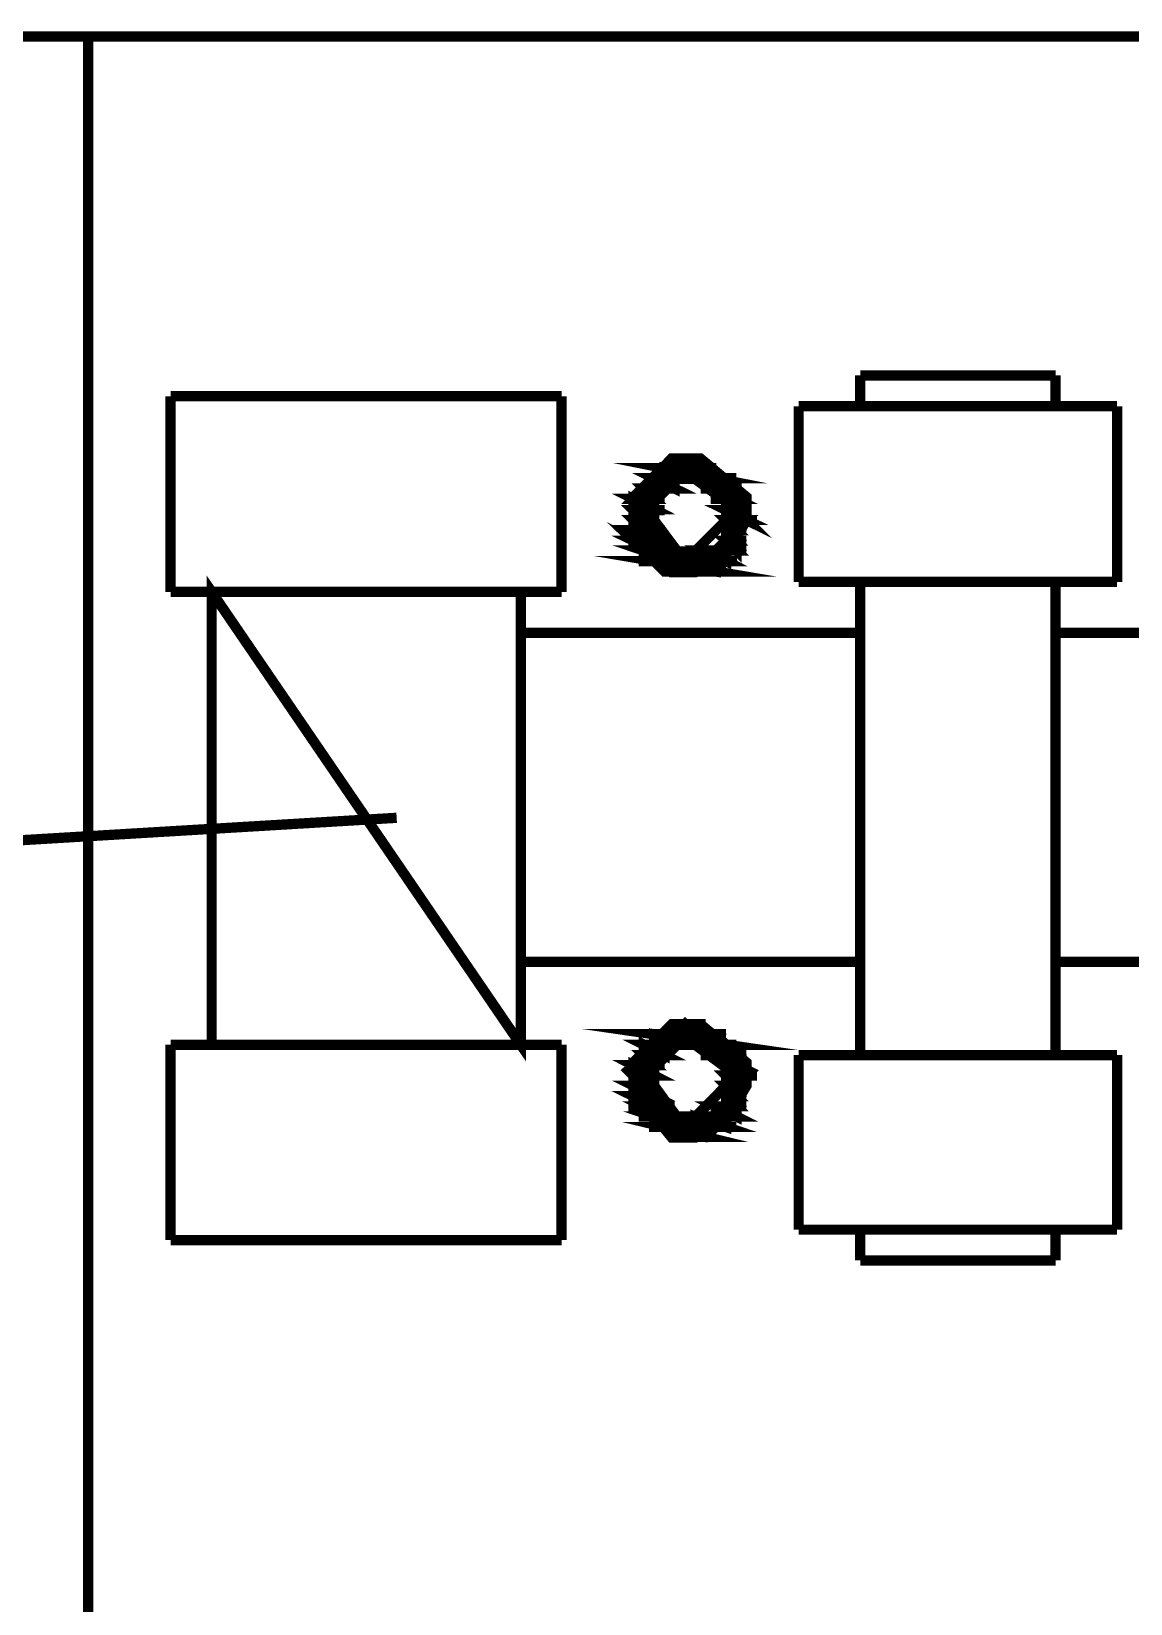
# Model space of a CAD drawing. Extents: x 0 to 210, y 0 to 297.
# Drawn here: x 95.53 to 100.06, y 244.82 to 251.29 of the extents above; entities that cross this region are included whole.
import ezdxf

# ---------------------------------------------------------------- set-up
doc = ezdxf.new("R2010")
doc.units = 0
doc.header["$MEASUREMENT"] = 0
doc.layers.add('C00-00-00-BLACK', color=7, linetype='Continuous')
doc.layers.add('CFF-00-00', color=1, linetype='Continuous')

msp = doc.modelspace()

# ---------------------------------------------------------------- linework, layer by layer
at = {"layer": 'C00-00-00-BLACK', "const_width": 0.0423}
for points in [[(95.1699, 251.272), (103.568, 251.272)], [(95.7654, 251.272), (95.7654, 242.076)], [(99.7507, 249.876), (98.946, 249.876)], [(98.946, 249.876), (98.946, 249.749)], [(99.7507, 249.749), (99.7507, 249.876)], [(97.7152, 249.79), (96.1044, 249.79)], [(96.1044, 249.79), (96.1044, 248.984)], [(97.7152, 248.984), (97.7152, 249.79)], [(100.004, 249.749), (98.6924, 249.749)], [(98.6924, 249.749), (98.6924, 249.025)], [(100.004, 249.025), (100.004, 249.749)], [(98.6924, 249.025), (100.004, 249.025)], [(98.946, 249.025), (98.946, 247.075)], [(99.7507, 247.075), (99.7507, 249.025)], [(96.1044, 248.984), (97.7152, 248.984)], [(96.2738, 248.984), (96.2738, 247.118)], [(97.5473, 248.984), (97.5473, 247.118)], [(98.946, 248.815), (97.5473, 248.815)], [(97.5473, 248.815), (97.5473, 247.46)], [(100.981, 248.815), (99.7507, 248.815)], [(97.5473, 247.46), (98.946, 247.46)], [(99.7507, 247.46), (100.981, 247.46)], [(97.7152, 247.118), (96.1044, 247.118)], [(96.1044, 247.118), (96.1044, 246.313)], [(97.7152, 246.313), (97.7152, 247.118)], [(100.004, 247.075), (98.6924, 247.075)], [(98.6924, 247.075), (98.6924, 246.356)], [(100.004, 246.356), (100.004, 247.075)], [(98.6924, 246.356), (100.004, 246.356)], [(98.946, 246.229), (98.946, 246.356)], [(98.946, 246.356), (99.7507, 246.356)], [(99.7507, 246.356), (99.7507, 246.229)], [(96.1044, 246.313), (97.7152, 246.313)], [(99.7507, 246.229), (98.946, 246.229)]]:
    msp.add_lwpolyline(points, dxfattribs=at)
for points in [[(98.4772, 249.321), (98.4772, 249.375), (98.2871, 249.534), (98.2239, 249.534), (98.1699, 249.534), (98.0115, 249.375), (98.0115, 249.321), (98.0115, 249.258), (98.1699, 249.065), (98.2239, 249.065), (98.2666, 249.065), (98.3975, 249.146), (98.4772, 249.279), (98.4772, 249.321)], [(98.3093, 249.494), (98.1396, 249.494), (98.3506, 249.452), (98.3093, 249.494)], [(98.0969, 249.452), (98.1812, 249.41), (98.0542, 249.41), (98.0969, 249.452)], [(98.1812, 249.452), (98.0969, 249.452), (98.1812, 249.41), (98.1812, 249.452)], [(98.1396, 249.452), (98.3506, 249.452), (98.0969, 249.452), (98.1396, 249.452)], [(98.3933, 249.452), (98.4359, 249.452), (98.0969, 249.452), (98.3933, 249.452)], [(98.3933, 249.452), (98.0969, 249.452), (98.3506, 249.452), (98.3933, 249.452)], [(98.0969, 249.452), (98.3933, 249.452), (98.4359, 249.452), (98.0969, 249.452)], [(98.3933, 249.452), (98.4359, 249.452), (98.0969, 249.452), (98.3933, 249.452)], [(98.1812, 249.452), (98.2239, 249.452), (98.0969, 249.452), (98.1812, 249.452)], [(98.1812, 249.452), (98.0969, 249.452), (98.2239, 249.452), (98.1812, 249.452)], [(98.0969, 249.452), (98.1812, 249.452), (98.2239, 249.452), (98.0969, 249.452)], [(98.1812, 249.452), (98.2239, 249.452), (98.0969, 249.452), (98.1812, 249.452)], [(98.3933, 249.321), (98.3933, 249.355), (98.2652, 249.45), (98.2239, 249.45), (98.1922, 249.45), (98.0969, 249.355), (98.0969, 249.321), (98.0969, 249.279), (98.1922, 249.151), (98.2239, 249.151), (98.2652, 249.151), (98.3933, 249.279), (98.3933, 249.321)], [(98.1396, 249.494), (98.3506, 249.452), (98.1396, 249.452), (98.1396, 249.494)], [(98.1812, 249.494), (98.3093, 249.494), (98.1396, 249.494), (98.1812, 249.494)], [(98.1396, 249.494), (98.3093, 249.494), (98.3534, 249.494), (98.1396, 249.494)], [(98.3093, 249.494), (98.3534, 249.494), (98.1396, 249.494), (98.3093, 249.494)], [(98.3506, 249.452), (98.1396, 249.452), (98.3506, 249.452)], [(98.2239, 249.494), (98.2666, 249.494), (98.1812, 249.494), (98.2239, 249.494)], [(98.2666, 249.494), (98.1812, 249.494), (98.3093, 249.494), (98.2666, 249.494)], [(98.2239, 249.494), (98.2666, 249.494), (98.3093, 249.494), (98.2239, 249.494)], [(98.2666, 249.494), (98.2239, 249.494), (98.2666, 249.494)], [(98.3933, 249.452), (98.2239, 249.452), (98.3933, 249.452)], [(98.2239, 249.452), (98.3933, 249.452), (98.2666, 249.452), (98.2239, 249.452)], [(98.3933, 249.452), (98.3093, 249.452), (98.3933, 249.41), (98.3933, 249.452)], [(98.3933, 249.452), (98.2666, 249.452), (98.3933, 249.452)], [(98.2666, 249.452), (98.3933, 249.452), (98.3093, 249.452), (98.2666, 249.452)], [(98.3093, 249.452), (98.3933, 249.41), (98.3093, 249.41), (98.3093, 249.452)], [(98.0542, 249.41), (98.0969, 249.367), (98.0115, 249.367), (98.0542, 249.41)], [(98.0115, 249.367), (98.0969, 249.324), (98.0115, 249.324), (98.0115, 249.367)], [(98.1396, 249.41), (98.0542, 249.41), (98.0969, 249.367), (98.1396, 249.41)], [(98.1396, 249.41), (98.1812, 249.41), (98.0542, 249.41), (98.1396, 249.41)], [(98.1396, 249.41), (98.0542, 249.41), (98.1812, 249.41), (98.1396, 249.41)], [(98.0542, 249.41), (98.1396, 249.41), (98.1812, 249.41), (98.0542, 249.41)], [(98.1396, 249.41), (98.1812, 249.41), (98.0542, 249.41), (98.1396, 249.41)], [(98.0542, 249.41), (98.1396, 249.41), (98.1812, 249.41), (98.0542, 249.41)], [(98.1396, 249.41), (98.1812, 249.41), (98.0542, 249.41), (98.1396, 249.41)], [(98.4359, 249.41), (98.3506, 249.41), (98.4359, 249.367), (98.4359, 249.41)], [(98.3093, 249.41), (98.3933, 249.41), (98.4359, 249.41), (98.3093, 249.41)], [(98.3933, 249.41), (98.4359, 249.41), (98.3093, 249.41), (98.3933, 249.41)], [(98.3933, 249.41), (98.3093, 249.41), (98.4359, 249.41), (98.3933, 249.41)], [(98.3093, 249.41), (98.4359, 249.41), (98.3506, 249.41), (98.3093, 249.41)], [(98.3506, 249.41), (98.4359, 249.367), (98.3506, 249.367), (98.3506, 249.41)], [(98.3933, 249.367), (98.4359, 249.283), (98.3933, 249.283), (98.3933, 249.367)], [(98.0969, 249.367), (98.0115, 249.367), (98.0969, 249.324), (98.0969, 249.367)], [(98.0542, 249.321), (98.0115, 249.321), (98.0542, 249.28), (98.0542, 249.321)], [(98.0115, 249.367), (98.0969, 249.367), (98.1396, 249.367), (98.0115, 249.367)], [(98.0969, 249.367), (98.1396, 249.367), (98.0115, 249.367), (98.0969, 249.367)], [(98.0115, 249.321), (98.0542, 249.28), (98.0115, 249.28), (98.0115, 249.321)], [(98.0115, 249.321), (98.0969, 249.321), (98.1396, 249.321), (98.0115, 249.321)], [(98.0969, 249.321), (98.1396, 249.321), (98.0115, 249.321), (98.0969, 249.321)], [(98.0542, 249.321), (98.0969, 249.321), (98.0115, 249.321), (98.0542, 249.321)], [(98.0542, 249.321), (98.0115, 249.321), (98.0969, 249.321), (98.0542, 249.321)], [(98.4359, 249.321), (98.3933, 249.321), (98.4772, 249.28), (98.4359, 249.321)], [(98.3506, 249.367), (98.4359, 249.367), (98.4772, 249.367), (98.3506, 249.367)], [(98.4359, 249.367), (98.4772, 249.367), (98.3506, 249.367), (98.4359, 249.367)], [(98.4359, 249.367), (98.3506, 249.367), (98.4359, 249.367)], [(98.3506, 249.367), (98.4359, 249.367), (98.3933, 249.367), (98.3506, 249.367)], [(98.4359, 249.367), (98.3933, 249.367), (98.4359, 249.283), (98.4359, 249.367)], [(98.3933, 249.321), (98.4772, 249.28), (98.3933, 249.28), (98.3933, 249.321)], [(98.3933, 249.321), (98.4359, 249.321), (98.4772, 249.321), (98.3933, 249.321)], [(98.4359, 249.321), (98.4772, 249.321), (98.3933, 249.321), (98.4359, 249.321)], [(98.0115, 249.195), (98.0969, 249.154), (98.0542, 249.154), (98.0115, 249.195)], [(98.0542, 249.28), (98.0115, 249.28), (98.0542, 249.238), (98.0542, 249.28)], [(98.0115, 249.28), (98.0542, 249.238), (98.0115, 249.238), (98.0115, 249.28)], [(98.0115, 249.28), (98.0542, 249.28), (98.0969, 249.28), (98.0115, 249.28)], [(98.0542, 249.28), (98.0969, 249.28), (98.0115, 249.28), (98.0542, 249.28)], [(98.0115, 249.238), (98.0969, 249.195), (98.0115, 249.195), (98.0115, 249.238)], [(98.4772, 249.28), (98.3933, 249.28), (98.4359, 249.238), (98.4772, 249.28)], [(98.3933, 249.28), (98.4359, 249.238), (98.3933, 249.238), (98.3933, 249.28)], [(98.3933, 249.28), (98.4772, 249.28), (98.5202, 249.28), (98.3933, 249.28)], [(98.4772, 249.28), (98.5202, 249.28), (98.3933, 249.28), (98.4772, 249.28)], [(98.3933, 249.238), (98.4359, 249.195), (98.3933, 249.195), (98.3933, 249.238)], [(98.0969, 249.195), (98.0115, 249.195), (98.0969, 249.154), (98.0969, 249.195)], [(98.0969, 249.238), (98.0115, 249.238), (98.0969, 249.195), (98.0969, 249.238)], [(98.0969, 249.238), (98.1396, 249.238), (98.0115, 249.238), (98.0969, 249.238)], [(98.0969, 249.238), (98.0115, 249.238), (98.0542, 249.238), (98.0969, 249.238)], [(98.0115, 249.238), (98.0969, 249.238), (98.1396, 249.238), (98.0115, 249.238)], [(98.0969, 249.238), (98.1396, 249.238), (98.0115, 249.238), (98.0969, 249.238)], [(98.0115, 249.195), (98.0969, 249.195), (98.1396, 249.195), (98.0115, 249.195)], [(98.0969, 249.195), (98.1396, 249.195), (98.0115, 249.195), (98.0969, 249.195)], [(98.3933, 249.195), (98.4359, 249.154), (98.3506, 249.154), (98.3933, 249.195)], [(98.4359, 249.195), (98.3933, 249.195), (98.4359, 249.154), (98.4359, 249.195)], [(98.4359, 249.238), (98.3933, 249.238), (98.4359, 249.195), (98.4359, 249.238)], [(98.3933, 249.238), (98.4359, 249.238), (98.4772, 249.238), (98.3933, 249.238)], [(98.4359, 249.238), (98.4772, 249.238), (98.3933, 249.238), (98.4359, 249.238)], [(98.3933, 249.238), (98.4359, 249.238), (98.4772, 249.238), (98.3933, 249.238)], [(98.4359, 249.238), (98.4772, 249.238), (98.3933, 249.238), (98.4359, 249.238)], [(98.3933, 249.195), (98.4359, 249.195), (98.4772, 249.195), (98.3933, 249.195)], [(98.4359, 249.195), (98.4772, 249.195), (98.3933, 249.195), (98.4359, 249.195)], [(98.1396, 249.154), (98.0542, 249.154), (98.1812, 249.111), (98.1396, 249.154)], [(98.0542, 249.154), (98.1812, 249.111), (98.0542, 249.111), (98.0542, 249.154)], [(98.1396, 249.154), (98.1812, 249.154), (98.0542, 249.154), (98.1396, 249.154)], [(98.1396, 249.154), (98.0542, 249.154), (98.0969, 249.154), (98.1396, 249.154)], [(98.0542, 249.154), (98.1396, 249.154), (98.1812, 249.154), (98.0542, 249.154)], [(98.1396, 249.154), (98.1812, 249.154), (98.0542, 249.154), (98.1396, 249.154)], [(98.0969, 249.111), (98.3506, 249.068), (98.1396, 249.068), (98.0969, 249.111)], [(98.3093, 249.154), (98.3933, 249.111), (98.2666, 249.111), (98.3093, 249.154)], [(98.3933, 249.154), (98.3093, 249.154), (98.3933, 249.111), (98.3933, 249.154)], [(98.3506, 249.154), (98.3933, 249.154), (98.3093, 249.154), (98.3506, 249.154)], [(98.3093, 249.154), (98.3933, 249.154), (98.4359, 249.154), (98.3093, 249.154)], [(98.3933, 249.154), (98.4359, 249.154), (98.3093, 249.154), (98.3933, 249.154)], [(98.3506, 249.154), (98.4359, 249.154), (98.4772, 249.154), (98.3506, 249.154)], [(98.4359, 249.154), (98.4772, 249.154), (98.3506, 249.154), (98.4359, 249.154)], [(98.3506, 249.154), (98.4359, 249.154), (98.4772, 249.154), (98.3506, 249.154)], [(98.4359, 249.154), (98.4772, 249.154), (98.3506, 249.154), (98.4359, 249.154)], [(98.4359, 249.154), (98.3506, 249.154), (98.3933, 249.154), (98.4359, 249.154)], [(98.3506, 249.111), (98.0969, 249.111), (98.3506, 249.068), (98.3506, 249.111)], [(98.0542, 249.111), (98.1837, 249.111), (98.2267, 249.111), (98.0542, 249.111)], [(98.1837, 249.111), (98.2267, 249.111), (98.0542, 249.111), (98.1837, 249.111)], [(98.1812, 249.111), (98.0542, 249.111), (98.1812, 249.111)], [(98.0542, 249.111), (98.1812, 249.111), (98.0969, 249.111), (98.0542, 249.111)], [(98.2239, 249.111), (98.2666, 249.111), (98.0969, 249.111), (98.2239, 249.111)], [(98.2239, 249.111), (98.0969, 249.111), (98.1812, 249.111), (98.2239, 249.111)], [(98.0969, 249.111), (98.2267, 249.111), (98.2694, 249.111), (98.0969, 249.111)], [(98.2267, 249.111), (98.2694, 249.111), (98.0969, 249.111), (98.2267, 249.111)], [(98.0969, 249.111), (98.3933, 249.111), (98.4359, 249.111), (98.0969, 249.111)], [(98.3933, 249.111), (98.4359, 249.111), (98.0969, 249.111), (98.3933, 249.111)], [(98.3506, 249.111), (98.3933, 249.111), (98.0969, 249.111), (98.3506, 249.111)], [(98.3506, 249.111), (98.0969, 249.111), (98.3933, 249.111), (98.3506, 249.111)], [(98.1396, 249.068), (98.3506, 249.068), (98.3933, 249.068), (98.1396, 249.068)], [(98.3506, 249.068), (98.3933, 249.068), (98.1396, 249.068), (98.3506, 249.068)], [(98.3506, 249.068), (98.1396, 249.068), (98.3093, 249.068), (98.3506, 249.068)], [(98.1396, 249.068), (98.3093, 249.068), (98.1812, 249.068), (98.1396, 249.068)], [(98.1812, 249.068), (98.3107, 249.068), (98.3534, 249.068), (98.1812, 249.068)], [(98.3107, 249.068), (98.3534, 249.068), (98.1812, 249.068), (98.3107, 249.068)], [(98.3093, 249.068), (98.1812, 249.068), (98.2666, 249.068), (98.3093, 249.068)], [(98.1812, 249.068), (98.2666, 249.068), (98.2239, 249.068), (98.1812, 249.068)], [(98.2666, 249.111), (98.3933, 249.111), (98.2239, 249.111), (98.2666, 249.111)], [(98.2239, 249.068), (98.2666, 249.068), (98.3093, 249.068), (98.2239, 249.068)], [(98.2666, 249.111), (98.3961, 249.111), (98.4388, 249.111), (98.2666, 249.111)], [(98.3961, 249.111), (98.4388, 249.111), (98.2666, 249.111), (98.3961, 249.111)], [(98.3933, 249.111), (98.2666, 249.111), (98.3933, 249.111)], [(96.2738, 248.984), (97.5473, 247.118), (96.2738, 247.118), (96.2738, 248.984)], [(97.5473, 248.984), (96.2738, 248.984), (97.5473, 247.118), (97.5473, 248.984)], [(98.4772, 246.991), (98.4772, 247.045), (98.2871, 247.203), (98.2239, 247.203), (98.1699, 247.203), (98.0115, 247.045), (98.0115, 246.991), (98.0115, 246.928), (98.1699, 246.735), (98.2239, 246.735), (98.2666, 246.735), (98.3975, 246.816), (98.4772, 246.949), (98.4772, 246.991)], [(98.2239, 247.203), (98.2666, 247.161), (98.1812, 247.161), (98.2239, 247.203)], [(98.2666, 247.203), (98.2239, 247.203), (98.2666, 247.161), (98.2666, 247.203)], [(98.2239, 247.203), (98.2666, 247.203), (98.3093, 247.203), (98.2239, 247.203)], [(98.3506, 247.161), (98.0969, 247.161), (98.3933, 247.118), (98.3506, 247.161)], [(98.1396, 247.118), (98.0542, 247.118), (98.1396, 247.075), (98.1396, 247.118)], [(98.0542, 247.118), (98.1396, 247.075), (98.0542, 247.075), (98.0542, 247.118)], [(98.0969, 247.118), (98.1812, 247.118), (98.0542, 247.118), (98.0969, 247.118)], [(98.1396, 247.118), (98.1812, 247.118), (98.0542, 247.118), (98.1396, 247.118)], [(98.1396, 247.118), (98.0542, 247.118), (98.1812, 247.118), (98.1396, 247.118)], [(98.0969, 247.161), (98.3933, 247.118), (98.0969, 247.118), (98.0969, 247.161)], [(98.1396, 247.161), (98.3506, 247.161), (98.0969, 247.161), (98.1396, 247.161)], [(98.3933, 246.991), (98.3933, 247.023), (98.2652, 247.118), (98.2239, 247.118), (98.1922, 247.118), (98.0969, 247.023), (98.0969, 246.991), (98.0969, 246.949), (98.1922, 246.819), (98.2239, 246.819), (98.2652, 246.819), (98.3933, 246.949), (98.3933, 246.991)], [(98.0969, 247.118), (98.3933, 247.118), (98.4359, 247.118), (98.0969, 247.118)], [(98.3933, 247.118), (98.4359, 247.118), (98.0969, 247.118), (98.3933, 247.118)], [(98.1812, 247.118), (98.2239, 247.118), (98.0969, 247.118), (98.1812, 247.118)], [(98.1812, 247.118), (98.0969, 247.118), (98.2239, 247.118), (98.1812, 247.118)], [(98.0969, 247.118), (98.1812, 247.118), (98.2239, 247.118), (98.0969, 247.118)], [(98.1812, 247.118), (98.2239, 247.118), (98.0969, 247.118), (98.1812, 247.118)], [(98.1812, 247.118), (98.0969, 247.118), (98.1812, 247.118)], [(98.3506, 247.161), (98.3933, 247.161), (98.1371, 247.161), (98.3506, 247.161)], [(98.3506, 247.161), (98.1371, 247.161), (98.3093, 247.161), (98.3506, 247.161)], [(98.1812, 247.161), (98.3093, 247.161), (98.1396, 247.161), (98.1812, 247.161)], [(98.1396, 247.161), (98.3093, 247.161), (98.3534, 247.161), (98.1396, 247.161)], [(98.3093, 247.161), (98.3534, 247.161), (98.1396, 247.161), (98.3093, 247.161)], [(98.3506, 247.161), (98.1396, 247.161), (98.3506, 247.161)], [(98.2666, 247.161), (98.1812, 247.161), (98.3093, 247.161), (98.2666, 247.161)], [(98.3933, 247.118), (98.2239, 247.118), (98.3933, 247.118)], [(98.2239, 247.118), (98.3933, 247.118), (98.2666, 247.118), (98.2239, 247.118)], [(98.3933, 247.118), (98.3093, 247.118), (98.3933, 247.075), (98.3933, 247.118)], [(98.3506, 247.075), (98.4359, 247.034), (98.3933, 247.034), (98.3506, 247.075)], [(98.3933, 247.118), (98.2666, 247.118), (98.3933, 247.118)], [(98.2666, 247.118), (98.3933, 247.118), (98.3093, 247.118), (98.2666, 247.118)], [(98.3093, 247.118), (98.3933, 247.075), (98.3093, 247.075), (98.3093, 247.118)], [(98.3093, 247.118), (98.3933, 247.118), (98.4359, 247.118), (98.3093, 247.118)], [(98.3933, 247.118), (98.4359, 247.118), (98.3093, 247.118), (98.3933, 247.118)], [(98.0542, 247.075), (98.0969, 247.034), (98.0115, 247.034), (98.0542, 247.075)], [(98.0115, 247.034), (98.0969, 246.991), (98.0115, 246.991), (98.0115, 247.034)], [(98.1396, 247.075), (98.0542, 247.075), (98.0969, 247.034), (98.1396, 247.075)], [(98.0542, 247.075), (98.1396, 247.075), (98.1812, 247.075), (98.0542, 247.075)], [(98.1396, 247.075), (98.1812, 247.075), (98.0542, 247.075), (98.1396, 247.075)], [(98.4359, 247.075), (98.3506, 247.075), (98.4359, 247.034), (98.4359, 247.075)], [(98.3933, 247.075), (98.3093, 247.075), (98.4359, 247.075), (98.3933, 247.075)], [(98.3093, 247.075), (98.4359, 247.075), (98.3506, 247.075), (98.3093, 247.075)], [(98.3506, 247.075), (98.4359, 247.075), (98.4772, 247.075), (98.3506, 247.075)], [(98.4359, 247.075), (98.4772, 247.075), (98.3506, 247.075), (98.4359, 247.075)], [(98.3506, 247.075), (98.4359, 247.075), (98.4772, 247.075), (98.3506, 247.075)], [(98.4359, 247.075), (98.4772, 247.075), (98.3506, 247.075), (98.4359, 247.075)], [(98.3933, 247.034), (98.4359, 246.991), (98.3933, 246.991), (98.3933, 247.034)], [(98.0969, 247.034), (98.0115, 247.034), (98.0969, 246.991), (98.0969, 247.034)], [(98.0542, 246.991), (98.0115, 246.991), (98.0542, 246.949), (98.0542, 246.991)], [(98.0115, 247.034), (98.0969, 247.034), (98.1396, 247.034), (98.0115, 247.034)], [(98.0969, 247.034), (98.1396, 247.034), (98.0115, 247.034), (98.0969, 247.034)], [(98.0115, 247.034), (98.0969, 247.034), (98.1396, 247.034), (98.0115, 247.034)], [(98.0969, 247.034), (98.1396, 247.034), (98.0115, 247.034), (98.0969, 247.034)], [(98.0115, 246.991), (98.0542, 246.949), (98.0115, 246.949), (98.0115, 246.991)], [(98.0542, 246.991), (98.0969, 246.991), (98.0115, 246.991), (98.0542, 246.991)], [(98.0542, 246.991), (98.0115, 246.991), (98.0969, 246.991), (98.0542, 246.991)], [(98.4772, 246.991), (98.3933, 246.991), (98.4359, 246.949), (98.4772, 246.991)], [(98.4359, 247.034), (98.3933, 247.034), (98.4359, 246.991), (98.4359, 247.034)], [(98.3933, 247.034), (98.4359, 247.034), (98.4772, 247.034), (98.3933, 247.034)], [(98.4359, 247.034), (98.4772, 247.034), (98.3933, 247.034), (98.4359, 247.034)], [(98.3933, 246.991), (98.4359, 246.949), (98.3933, 246.949), (98.3933, 246.991)], [(98.4772, 246.991), (98.5202, 246.991), (98.3933, 246.991), (98.4772, 246.991)], [(98.4772, 246.991), (98.3933, 246.991), (98.4359, 246.991), (98.4772, 246.991)], [(98.3933, 246.991), (98.4772, 246.991), (98.5202, 246.991), (98.3933, 246.991)], [(98.4772, 246.991), (98.5202, 246.991), (98.3933, 246.991), (98.4772, 246.991)], [(98.0542, 246.949), (98.0115, 246.949), (98.0969, 246.906), (98.0542, 246.949)], [(98.0115, 246.949), (98.0969, 246.906), (98.0115, 246.906), (98.0115, 246.949)], [(98.0115, 246.949), (98.0542, 246.949), (98.0969, 246.949), (98.0115, 246.949)], [(98.0542, 246.949), (98.0969, 246.949), (98.0115, 246.949), (98.0542, 246.949)], [(98.0115, 246.949), (98.0542, 246.949), (98.0969, 246.949), (98.0115, 246.949)], [(98.0542, 246.949), (98.0969, 246.949), (98.0115, 246.949), (98.0542, 246.949)], [(98.0115, 246.906), (98.0969, 246.864), (98.0115, 246.864), (98.0115, 246.906)], [(98.4359, 246.949), (98.3933, 246.949), (98.4359, 246.906), (98.4359, 246.949)], [(98.3933, 246.949), (98.4359, 246.906), (98.3933, 246.906), (98.3933, 246.949)], [(98.3933, 246.949), (98.4359, 246.949), (98.4772, 246.949), (98.3933, 246.949)], [(98.4359, 246.949), (98.4772, 246.949), (98.3933, 246.949), (98.4359, 246.949)], [(98.3933, 246.906), (98.4359, 246.864), (98.3933, 246.864), (98.3933, 246.906)], [(98.0969, 246.906), (98.0115, 246.906), (98.0969, 246.864), (98.0969, 246.906)], [(98.1396, 246.864), (98.0542, 246.864), (98.1396, 246.822), (98.1396, 246.864)], [(98.0115, 246.906), (98.0969, 246.906), (98.1396, 246.906), (98.0115, 246.906)], [(98.0969, 246.906), (98.1396, 246.906), (98.0115, 246.906), (98.0969, 246.906)], [(98.0115, 246.864), (98.0969, 246.864), (98.1396, 246.864), (98.0115, 246.864)], [(98.0969, 246.864), (98.1396, 246.864), (98.0115, 246.864), (98.0969, 246.864)], [(98.0969, 246.864), (98.0115, 246.864), (98.0969, 246.864)], [(98.0115, 246.864), (98.0969, 246.864), (98.0542, 246.864), (98.0115, 246.864)], [(98.0542, 246.864), (98.1396, 246.822), (98.0542, 246.822), (98.0542, 246.864)], [(98.1396, 246.864), (98.1812, 246.864), (98.0542, 246.864), (98.1396, 246.864)], [(98.1396, 246.864), (98.0542, 246.864), (98.0969, 246.864), (98.1396, 246.864)], [(98.4359, 246.864), (98.3506, 246.864), (98.4359, 246.822), (98.4359, 246.864)], [(98.3506, 246.864), (98.4359, 246.822), (98.3506, 246.822), (98.3506, 246.864)], [(98.3933, 246.864), (98.4359, 246.864), (98.3506, 246.864), (98.3933, 246.864)], [(98.3506, 246.864), (98.4359, 246.864), (98.4772, 246.864), (98.3506, 246.864)], [(98.4359, 246.864), (98.4772, 246.864), (98.3506, 246.864), (98.4359, 246.864)], [(98.4359, 246.906), (98.3933, 246.906), (98.4359, 246.864), (98.4359, 246.906)], [(98.3933, 246.906), (98.4359, 246.906), (98.4772, 246.906), (98.3933, 246.906)], [(98.4359, 246.906), (98.4772, 246.906), (98.3933, 246.906), (98.4359, 246.906)], [(98.4359, 246.864), (98.3933, 246.864), (98.4359, 246.864)], [(98.1812, 246.822), (98.0969, 246.822), (98.2239, 246.779), (98.1812, 246.822)], [(98.1812, 246.822), (98.2239, 246.822), (98.0542, 246.822), (98.1812, 246.822)], [(98.1812, 246.822), (98.0542, 246.822), (98.1396, 246.822), (98.1812, 246.822)], [(98.0542, 246.822), (98.1837, 246.822), (98.2267, 246.822), (98.0542, 246.822)], [(98.1837, 246.822), (98.2267, 246.822), (98.0542, 246.822), (98.1837, 246.822)], [(98.1812, 246.822), (98.0542, 246.822), (98.1812, 246.822)], [(98.0542, 246.822), (98.1812, 246.822), (98.0969, 246.822), (98.0542, 246.822)], [(98.1396, 246.779), (98.3093, 246.738), (98.1812, 246.738), (98.1396, 246.779)], [(98.0969, 246.822), (98.2239, 246.779), (98.0969, 246.779), (98.0969, 246.822)], [(98.3933, 246.822), (98.2666, 246.822), (98.3933, 246.779), (98.3933, 246.822)], [(98.2666, 246.822), (98.3933, 246.779), (98.2666, 246.779), (98.2666, 246.822)], [(98.3093, 246.822), (98.3933, 246.822), (98.2666, 246.822), (98.3093, 246.822)], [(98.3506, 246.822), (98.3933, 246.822), (98.3093, 246.822), (98.3506, 246.822)], [(98.3093, 246.822), (98.3933, 246.822), (98.4359, 246.822), (98.3093, 246.822)], [(98.3933, 246.822), (98.4359, 246.822), (98.3093, 246.822), (98.3933, 246.822)], [(98.3933, 246.822), (98.3093, 246.822), (98.3933, 246.822)], [(98.4359, 246.822), (98.3506, 246.822), (98.3933, 246.822), (98.4359, 246.822)], [(98.3506, 246.779), (98.1396, 246.779), (98.3093, 246.738), (98.3506, 246.779)], [(98.0969, 246.779), (98.2267, 246.779), (98.2694, 246.779), (98.0969, 246.779)], [(98.2267, 246.779), (98.2694, 246.779), (98.0969, 246.779), (98.2267, 246.779)], [(98.0969, 246.779), (98.3933, 246.779), (98.4359, 246.779), (98.0969, 246.779)], [(98.3933, 246.779), (98.4359, 246.779), (98.0969, 246.779), (98.3933, 246.779)], [(98.3506, 246.779), (98.3933, 246.779), (98.0969, 246.779), (98.3506, 246.779)], [(98.3506, 246.779), (98.0969, 246.779), (98.3933, 246.779), (98.3506, 246.779)], [(98.3506, 246.779), (98.0969, 246.779), (98.3506, 246.779)], [(98.0969, 246.779), (98.3506, 246.779), (98.1396, 246.779), (98.0969, 246.779)], [(98.1396, 246.779), (98.3506, 246.779), (98.3933, 246.779), (98.1396, 246.779)], [(98.3506, 246.779), (98.3933, 246.779), (98.1396, 246.779), (98.3506, 246.779)], [(98.1812, 246.738), (98.3107, 246.738), (98.3534, 246.738), (98.1812, 246.738)], [(98.3107, 246.738), (98.3534, 246.738), (98.1812, 246.738), (98.3107, 246.738)], [(98.3093, 246.738), (98.1812, 246.738), (98.2666, 246.738), (98.3093, 246.738)], [(98.1812, 246.738), (98.2666, 246.738), (98.2239, 246.738), (98.1812, 246.738)], [(98.2666, 246.779), (98.3933, 246.779), (98.2239, 246.779), (98.2666, 246.779)], [(98.2239, 246.738), (98.2666, 246.738), (98.3093, 246.738), (98.2239, 246.738)], [(98.3933, 246.779), (98.2666, 246.779), (98.3933, 246.779)]]:
    msp.add_lwpolyline(points, close=True, dxfattribs=at)
at = {"layer": 'C00-00-00-BLACK'}
for points in [[(98.1812, 249.494), (98.3093, 249.494), (98.1396, 249.494), (98.1812, 249.494)], [(98.1396, 249.494), (98.3093, 249.494), (98.3534, 249.494), (98.1396, 249.494)], [(98.3093, 249.494), (98.3534, 249.494), (98.1396, 249.494), (98.3093, 249.494)], [(98.3093, 249.494), (98.1396, 249.494), (98.3506, 249.452), (98.3093, 249.494)], [(98.1396, 249.494), (98.3506, 249.452), (98.1396, 249.452), (98.1396, 249.494)], [(98.2239, 249.494), (98.2666, 249.494), (98.1812, 249.494), (98.2239, 249.494)], [(98.2666, 249.494), (98.1812, 249.494), (98.3093, 249.494), (98.2666, 249.494)], [(98.2239, 249.494), (98.2666, 249.494), (98.3093, 249.494), (98.2239, 249.494)], [(98.2666, 249.494), (98.2239, 249.494), (98.2666, 249.494)], [(98.0542, 249.41), (98.0969, 249.367), (98.0115, 249.367), (98.0542, 249.41)], [(98.0969, 249.452), (98.1812, 249.41), (98.0542, 249.41), (98.0969, 249.452)], [(98.1396, 249.41), (98.1812, 249.41), (98.0542, 249.41), (98.1396, 249.41)], [(98.1396, 249.41), (98.0542, 249.41), (98.1812, 249.41), (98.1396, 249.41)], [(98.0542, 249.41), (98.1396, 249.41), (98.1812, 249.41), (98.0542, 249.41)], [(98.1396, 249.41), (98.1812, 249.41), (98.0542, 249.41), (98.1396, 249.41)], [(98.0542, 249.41), (98.1396, 249.41), (98.1812, 249.41), (98.0542, 249.41)], [(98.1396, 249.41), (98.1812, 249.41), (98.0542, 249.41), (98.1396, 249.41)], [(98.1396, 249.41), (98.0542, 249.41), (98.0969, 249.367), (98.1396, 249.41)], [(98.1396, 249.452), (98.3506, 249.452), (98.0969, 249.452), (98.1396, 249.452)], [(98.3933, 249.452), (98.4359, 249.452), (98.0969, 249.452), (98.3933, 249.452)], [(98.3933, 249.452), (98.0969, 249.452), (98.3506, 249.452), (98.3933, 249.452)], [(98.0969, 249.452), (98.3933, 249.452), (98.4359, 249.452), (98.0969, 249.452)], [(98.3933, 249.452), (98.4359, 249.452), (98.0969, 249.452), (98.3933, 249.452)], [(98.1812, 249.452), (98.2239, 249.452), (98.0969, 249.452), (98.1812, 249.452)], [(98.1812, 249.452), (98.0969, 249.452), (98.2239, 249.452), (98.1812, 249.452)], [(98.0969, 249.452), (98.1812, 249.452), (98.2239, 249.452), (98.0969, 249.452)], [(98.1812, 249.452), (98.2239, 249.452), (98.0969, 249.452), (98.1812, 249.452)], [(98.1812, 249.452), (98.0969, 249.452), (98.1812, 249.41), (98.1812, 249.452)], [(98.3506, 249.452), (98.1396, 249.452), (98.3506, 249.452)], [(98.3933, 249.452), (98.2239, 249.452), (98.3933, 249.452)], [(98.2239, 249.452), (98.3933, 249.452), (98.2666, 249.452), (98.2239, 249.452)], [(98.3933, 249.452), (98.2666, 249.452), (98.3933, 249.452)], [(98.2666, 249.452), (98.3933, 249.452), (98.3093, 249.452), (98.2666, 249.452)], [(98.3933, 249.452), (98.3093, 249.452), (98.3933, 249.41), (98.3933, 249.452)], [(98.3093, 249.452), (98.3933, 249.41), (98.3093, 249.41), (98.3093, 249.452)], [(98.3093, 249.41), (98.3933, 249.41), (98.4359, 249.41), (98.3093, 249.41)], [(98.3933, 249.41), (98.4359, 249.41), (98.3093, 249.41), (98.3933, 249.41)], [(98.3933, 249.41), (98.3093, 249.41), (98.4359, 249.41), (98.3933, 249.41)], [(98.3093, 249.41), (98.4359, 249.41), (98.3506, 249.41), (98.3093, 249.41)], [(98.4359, 249.41), (98.3506, 249.41), (98.4359, 249.367), (98.4359, 249.41)], [(98.3506, 249.41), (98.4359, 249.367), (98.3506, 249.367), (98.3506, 249.41)], [(98.0115, 249.367), (98.0969, 249.367), (98.1396, 249.367), (98.0115, 249.367)], [(98.0969, 249.367), (98.1396, 249.367), (98.0115, 249.367), (98.0969, 249.367)], [(98.0969, 249.367), (98.0115, 249.367), (98.0969, 249.324), (98.0969, 249.367)], [(98.0115, 249.367), (98.0969, 249.324), (98.0115, 249.324), (98.0115, 249.367)], [(98.3506, 249.367), (98.4359, 249.367), (98.4772, 249.367), (98.3506, 249.367)], [(98.4359, 249.367), (98.4772, 249.367), (98.3506, 249.367), (98.4359, 249.367)], [(98.4359, 249.367), (98.3506, 249.367), (98.4359, 249.367)], [(98.3506, 249.367), (98.4359, 249.367), (98.3933, 249.367), (98.3506, 249.367)], [(98.4359, 249.367), (98.3933, 249.367), (98.4359, 249.283), (98.4359, 249.367)], [(98.3933, 249.367), (98.4359, 249.283), (98.3933, 249.283), (98.3933, 249.367)], [(98.0115, 249.321), (98.0969, 249.321), (98.1396, 249.321), (98.0115, 249.321)], [(98.0969, 249.321), (98.1396, 249.321), (98.0115, 249.321), (98.0969, 249.321)], [(98.0542, 249.321), (98.0969, 249.321), (98.0115, 249.321), (98.0542, 249.321)], [(98.0542, 249.321), (98.0115, 249.321), (98.0969, 249.321), (98.0542, 249.321)], [(98.0542, 249.321), (98.0115, 249.321), (98.0542, 249.28), (98.0542, 249.321)], [(98.0115, 249.321), (98.0542, 249.28), (98.0115, 249.28), (98.0115, 249.321)], [(98.0115, 249.28), (98.0542, 249.28), (98.0969, 249.28), (98.0115, 249.28)], [(98.0542, 249.28), (98.0969, 249.28), (98.0115, 249.28), (98.0542, 249.28)], [(98.0542, 249.28), (98.0115, 249.28), (98.0542, 249.238), (98.0542, 249.28)], [(98.0115, 249.28), (98.0542, 249.238), (98.0115, 249.238), (98.0115, 249.28)], [(98.3933, 249.321), (98.4359, 249.321), (98.4772, 249.321), (98.3933, 249.321)], [(98.4359, 249.321), (98.4772, 249.321), (98.3933, 249.321), (98.4359, 249.321)], [(98.4359, 249.321), (98.3933, 249.321), (98.4772, 249.28), (98.4359, 249.321)], [(98.3933, 249.321), (98.4772, 249.28), (98.3933, 249.28), (98.3933, 249.321)], [(98.3933, 249.28), (98.4772, 249.28), (98.5202, 249.28), (98.3933, 249.28)], [(98.4772, 249.28), (98.5202, 249.28), (98.3933, 249.28), (98.4772, 249.28)], [(98.4772, 249.28), (98.3933, 249.28), (98.4359, 249.238), (98.4772, 249.28)], [(98.3933, 249.28), (98.4359, 249.238), (98.3933, 249.238), (98.3933, 249.28)], [(98.0969, 249.238), (98.1396, 249.238), (98.0115, 249.238), (98.0969, 249.238)], [(98.0969, 249.238), (98.0115, 249.238), (98.0542, 249.238), (98.0969, 249.238)], [(98.0115, 249.238), (98.0969, 249.238), (98.1396, 249.238), (98.0115, 249.238)], [(98.0969, 249.238), (98.1396, 249.238), (98.0115, 249.238), (98.0969, 249.238)], [(98.0969, 249.238), (98.0115, 249.238), (98.0969, 249.195), (98.0969, 249.238)], [(98.0115, 249.238), (98.0969, 249.195), (98.0115, 249.195), (98.0115, 249.238)], [(98.3933, 249.238), (98.4359, 249.238), (98.4772, 249.238), (98.3933, 249.238)], [(98.4359, 249.238), (98.4772, 249.238), (98.3933, 249.238), (98.4359, 249.238)], [(98.3933, 249.238), (98.4359, 249.238), (98.4772, 249.238), (98.3933, 249.238)], [(98.4359, 249.238), (98.4772, 249.238), (98.3933, 249.238), (98.4359, 249.238)], [(98.4359, 249.238), (98.3933, 249.238), (98.4359, 249.195), (98.4359, 249.238)], [(98.3933, 249.238), (98.4359, 249.195), (98.3933, 249.195), (98.3933, 249.238)], [(98.0115, 249.195), (98.0969, 249.195), (98.1396, 249.195), (98.0115, 249.195)], [(98.0969, 249.195), (98.1396, 249.195), (98.0115, 249.195), (98.0969, 249.195)], [(98.0969, 249.195), (98.0115, 249.195), (98.0969, 249.154), (98.0969, 249.195)], [(98.0115, 249.195), (98.0969, 249.154), (98.0542, 249.154), (98.0115, 249.195)], [(98.1396, 249.154), (98.1812, 249.154), (98.0542, 249.154), (98.1396, 249.154)], [(98.1396, 249.154), (98.0542, 249.154), (98.0969, 249.154), (98.1396, 249.154)], [(98.0542, 249.154), (98.1396, 249.154), (98.1812, 249.154), (98.0542, 249.154)], [(98.1396, 249.154), (98.1812, 249.154), (98.0542, 249.154), (98.1396, 249.154)], [(98.1396, 249.154), (98.0542, 249.154), (98.1812, 249.111), (98.1396, 249.154)], [(98.0542, 249.154), (98.1812, 249.111), (98.0542, 249.111), (98.0542, 249.154)], [(98.3093, 249.154), (98.3933, 249.111), (98.2666, 249.111), (98.3093, 249.154)], [(98.3506, 249.154), (98.3933, 249.154), (98.3093, 249.154), (98.3506, 249.154)], [(98.3093, 249.154), (98.3933, 249.154), (98.4359, 249.154), (98.3093, 249.154)], [(98.3933, 249.154), (98.4359, 249.154), (98.3093, 249.154), (98.3933, 249.154)], [(98.3933, 249.154), (98.3093, 249.154), (98.3933, 249.111), (98.3933, 249.154)], [(98.3933, 249.195), (98.4359, 249.154), (98.3506, 249.154), (98.3933, 249.195)], [(98.3506, 249.154), (98.4359, 249.154), (98.4772, 249.154), (98.3506, 249.154)], [(98.4359, 249.154), (98.4772, 249.154), (98.3506, 249.154), (98.4359, 249.154)], [(98.3506, 249.154), (98.4359, 249.154), (98.4772, 249.154), (98.3506, 249.154)], [(98.4359, 249.154), (98.4772, 249.154), (98.3506, 249.154), (98.4359, 249.154)], [(98.4359, 249.154), (98.3506, 249.154), (98.3933, 249.154), (98.4359, 249.154)], [(98.3933, 249.195), (98.4359, 249.195), (98.4772, 249.195), (98.3933, 249.195)], [(98.4359, 249.195), (98.4772, 249.195), (98.3933, 249.195), (98.4359, 249.195)], [(98.4359, 249.195), (98.3933, 249.195), (98.4359, 249.154), (98.4359, 249.195)], [(98.0542, 249.111), (98.1837, 249.111), (98.2267, 249.111), (98.0542, 249.111)], [(98.1837, 249.111), (98.2267, 249.111), (98.0542, 249.111), (98.1837, 249.111)], [(98.1812, 249.111), (98.0542, 249.111), (98.1812, 249.111)], [(98.0542, 249.111), (98.1812, 249.111), (98.0969, 249.111), (98.0542, 249.111)], [(98.2239, 249.111), (98.2666, 249.111), (98.0969, 249.111), (98.2239, 249.111)], [(98.2239, 249.111), (98.0969, 249.111), (98.1812, 249.111), (98.2239, 249.111)], [(98.0969, 249.111), (98.2267, 249.111), (98.2694, 249.111), (98.0969, 249.111)], [(98.2267, 249.111), (98.2694, 249.111), (98.0969, 249.111), (98.2267, 249.111)], [(98.0969, 249.111), (98.3933, 249.111), (98.4359, 249.111), (98.0969, 249.111)], [(98.3933, 249.111), (98.4359, 249.111), (98.0969, 249.111), (98.3933, 249.111)], [(98.3506, 249.111), (98.3933, 249.111), (98.0969, 249.111), (98.3506, 249.111)], [(98.3506, 249.111), (98.0969, 249.111), (98.3933, 249.111), (98.3506, 249.111)], [(98.3506, 249.111), (98.0969, 249.111), (98.3506, 249.068), (98.3506, 249.111)], [(98.0969, 249.111), (98.3506, 249.068), (98.1396, 249.068), (98.0969, 249.111)], [(98.2666, 249.111), (98.3933, 249.111), (98.2239, 249.111), (98.2666, 249.111)], [(98.2666, 249.111), (98.3961, 249.111), (98.4388, 249.111), (98.2666, 249.111)], [(98.3961, 249.111), (98.4388, 249.111), (98.2666, 249.111), (98.3961, 249.111)], [(98.3933, 249.111), (98.2666, 249.111), (98.3933, 249.111)], [(98.1396, 249.068), (98.3506, 249.068), (98.3933, 249.068), (98.1396, 249.068)], [(98.3506, 249.068), (98.3933, 249.068), (98.1396, 249.068), (98.3506, 249.068)], [(98.3506, 249.068), (98.1396, 249.068), (98.3093, 249.068), (98.3506, 249.068)], [(98.1396, 249.068), (98.3093, 249.068), (98.1812, 249.068), (98.1396, 249.068)], [(98.1812, 249.068), (98.3107, 249.068), (98.3534, 249.068), (98.1812, 249.068)], [(98.3107, 249.068), (98.3534, 249.068), (98.1812, 249.068), (98.3107, 249.068)], [(98.3093, 249.068), (98.1812, 249.068), (98.2666, 249.068), (98.3093, 249.068)], [(98.1812, 249.068), (98.2666, 249.068), (98.2239, 249.068), (98.1812, 249.068)], [(98.2239, 249.068), (98.2666, 249.068), (98.3093, 249.068), (98.2239, 249.068)], [(97.5473, 248.984), (96.2738, 248.984), (97.5473, 247.118), (97.5473, 248.984)], [(96.2738, 248.984), (97.5473, 247.118), (96.2738, 247.118), (96.2738, 248.984)], [(98.2239, 247.203), (98.2666, 247.161), (98.1812, 247.161), (98.2239, 247.203)], [(98.2239, 247.203), (98.2666, 247.203), (98.3093, 247.203), (98.2239, 247.203)], [(98.2666, 247.203), (98.2239, 247.203), (98.2666, 247.161), (98.2666, 247.203)], [(98.1396, 247.161), (98.3506, 247.161), (98.0969, 247.161), (98.1396, 247.161)], [(98.3506, 247.161), (98.0969, 247.161), (98.3933, 247.118), (98.3506, 247.161)], [(98.0969, 247.161), (98.3933, 247.118), (98.0969, 247.118), (98.0969, 247.161)], [(98.3506, 247.161), (98.3933, 247.161), (98.1371, 247.161), (98.3506, 247.161)], [(98.3506, 247.161), (98.1371, 247.161), (98.3093, 247.161), (98.3506, 247.161)], [(98.1812, 247.161), (98.3093, 247.161), (98.1396, 247.161), (98.1812, 247.161)], [(98.1396, 247.161), (98.3093, 247.161), (98.3534, 247.161), (98.1396, 247.161)], [(98.3093, 247.161), (98.3534, 247.161), (98.1396, 247.161), (98.3093, 247.161)], [(98.3506, 247.161), (98.1396, 247.161), (98.3506, 247.161)], [(98.2666, 247.161), (98.1812, 247.161), (98.3093, 247.161), (98.2666, 247.161)], [(98.0542, 247.075), (98.0969, 247.034), (98.0115, 247.034), (98.0542, 247.075)], [(98.0969, 247.118), (98.1812, 247.118), (98.0542, 247.118), (98.0969, 247.118)], [(98.1396, 247.118), (98.1812, 247.118), (98.0542, 247.118), (98.1396, 247.118)], [(98.1396, 247.118), (98.0542, 247.118), (98.1812, 247.118), (98.1396, 247.118)], [(98.1396, 247.118), (98.0542, 247.118), (98.1396, 247.075), (98.1396, 247.118)], [(98.0542, 247.118), (98.1396, 247.075), (98.0542, 247.075), (98.0542, 247.118)], [(98.0542, 247.075), (98.1396, 247.075), (98.1812, 247.075), (98.0542, 247.075)], [(98.1396, 247.075), (98.1812, 247.075), (98.0542, 247.075), (98.1396, 247.075)], [(98.1396, 247.075), (98.0542, 247.075), (98.0969, 247.034), (98.1396, 247.075)], [(98.0969, 247.118), (98.3933, 247.118), (98.4359, 247.118), (98.0969, 247.118)], [(98.3933, 247.118), (98.4359, 247.118), (98.0969, 247.118), (98.3933, 247.118)], [(98.1812, 247.118), (98.2239, 247.118), (98.0969, 247.118), (98.1812, 247.118)], [(98.1812, 247.118), (98.0969, 247.118), (98.2239, 247.118), (98.1812, 247.118)], [(98.0969, 247.118), (98.1812, 247.118), (98.2239, 247.118), (98.0969, 247.118)], [(98.1812, 247.118), (98.2239, 247.118), (98.0969, 247.118), (98.1812, 247.118)], [(98.1812, 247.118), (98.0969, 247.118), (98.1812, 247.118)], [(98.3933, 247.118), (98.2239, 247.118), (98.3933, 247.118)], [(98.2239, 247.118), (98.3933, 247.118), (98.2666, 247.118), (98.2239, 247.118)], [(98.3933, 247.118), (98.2666, 247.118), (98.3933, 247.118)], [(98.2666, 247.118), (98.3933, 247.118), (98.3093, 247.118), (98.2666, 247.118)], [(98.3093, 247.118), (98.3933, 247.118), (98.4359, 247.118), (98.3093, 247.118)], [(98.3933, 247.118), (98.4359, 247.118), (98.3093, 247.118), (98.3933, 247.118)], [(98.3933, 247.118), (98.3093, 247.118), (98.3933, 247.075), (98.3933, 247.118)], [(98.3093, 247.118), (98.3933, 247.075), (98.3093, 247.075), (98.3093, 247.118)], [(98.3933, 247.075), (98.3093, 247.075), (98.4359, 247.075), (98.3933, 247.075)], [(98.3093, 247.075), (98.4359, 247.075), (98.3506, 247.075), (98.3093, 247.075)], [(98.3506, 247.075), (98.4359, 247.075), (98.4772, 247.075), (98.3506, 247.075)], [(98.4359, 247.075), (98.4772, 247.075), (98.3506, 247.075), (98.4359, 247.075)], [(98.3506, 247.075), (98.4359, 247.075), (98.4772, 247.075), (98.3506, 247.075)], [(98.4359, 247.075), (98.4772, 247.075), (98.3506, 247.075), (98.4359, 247.075)], [(98.4359, 247.075), (98.3506, 247.075), (98.4359, 247.034), (98.4359, 247.075)], [(98.3506, 247.075), (98.4359, 247.034), (98.3933, 247.034), (98.3506, 247.075)], [(98.0115, 247.034), (98.0969, 247.034), (98.1396, 247.034), (98.0115, 247.034)], [(98.0969, 247.034), (98.1396, 247.034), (98.0115, 247.034), (98.0969, 247.034)], [(98.0115, 247.034), (98.0969, 247.034), (98.1396, 247.034), (98.0115, 247.034)], [(98.0969, 247.034), (98.1396, 247.034), (98.0115, 247.034), (98.0969, 247.034)], [(98.0969, 247.034), (98.0115, 247.034), (98.0969, 246.991), (98.0969, 247.034)], [(98.0115, 247.034), (98.0969, 246.991), (98.0115, 246.991), (98.0115, 247.034)], [(98.3933, 247.034), (98.4359, 247.034), (98.4772, 247.034), (98.3933, 247.034)], [(98.4359, 247.034), (98.4772, 247.034), (98.3933, 247.034), (98.4359, 247.034)], [(98.4359, 247.034), (98.3933, 247.034), (98.4359, 246.991), (98.4359, 247.034)], [(98.3933, 247.034), (98.4359, 246.991), (98.3933, 246.991), (98.3933, 247.034)], [(98.0542, 246.991), (98.0969, 246.991), (98.0115, 246.991), (98.0542, 246.991)], [(98.0542, 246.991), (98.0115, 246.991), (98.0969, 246.991), (98.0542, 246.991)], [(98.0542, 246.991), (98.0115, 246.991), (98.0542, 246.949), (98.0542, 246.991)], [(98.0115, 246.991), (98.0542, 246.949), (98.0115, 246.949), (98.0115, 246.991)], [(98.0115, 246.949), (98.0542, 246.949), (98.0969, 246.949), (98.0115, 246.949)], [(98.0542, 246.949), (98.0969, 246.949), (98.0115, 246.949), (98.0542, 246.949)], [(98.0115, 246.949), (98.0542, 246.949), (98.0969, 246.949), (98.0115, 246.949)], [(98.0542, 246.949), (98.0969, 246.949), (98.0115, 246.949), (98.0542, 246.949)], [(98.0542, 246.949), (98.0115, 246.949), (98.0969, 246.906), (98.0542, 246.949)], [(98.0115, 246.949), (98.0969, 246.906), (98.0115, 246.906), (98.0115, 246.949)], [(98.4772, 246.991), (98.5202, 246.991), (98.3933, 246.991), (98.4772, 246.991)], [(98.4772, 246.991), (98.3933, 246.991), (98.4359, 246.991), (98.4772, 246.991)], [(98.3933, 246.991), (98.4772, 246.991), (98.5202, 246.991), (98.3933, 246.991)], [(98.4772, 246.991), (98.5202, 246.991), (98.3933, 246.991), (98.4772, 246.991)], [(98.4772, 246.991), (98.3933, 246.991), (98.4359, 246.949), (98.4772, 246.991)], [(98.3933, 246.991), (98.4359, 246.949), (98.3933, 246.949), (98.3933, 246.991)], [(98.3933, 246.949), (98.4359, 246.949), (98.4772, 246.949), (98.3933, 246.949)], [(98.4359, 246.949), (98.4772, 246.949), (98.3933, 246.949), (98.4359, 246.949)], [(98.4359, 246.949), (98.3933, 246.949), (98.4359, 246.906), (98.4359, 246.949)], [(98.3933, 246.949), (98.4359, 246.906), (98.3933, 246.906), (98.3933, 246.949)], [(98.0115, 246.906), (98.0969, 246.906), (98.1396, 246.906), (98.0115, 246.906)], [(98.0969, 246.906), (98.1396, 246.906), (98.0115, 246.906), (98.0969, 246.906)], [(98.0969, 246.906), (98.0115, 246.906), (98.0969, 246.864), (98.0969, 246.906)], [(98.0115, 246.906), (98.0969, 246.864), (98.0115, 246.864), (98.0115, 246.906)], [(98.3933, 246.906), (98.4359, 246.906), (98.4772, 246.906), (98.3933, 246.906)], [(98.4359, 246.906), (98.4772, 246.906), (98.3933, 246.906), (98.4359, 246.906)], [(98.4359, 246.906), (98.3933, 246.906), (98.4359, 246.864), (98.4359, 246.906)], [(98.3933, 246.906), (98.4359, 246.864), (98.3933, 246.864), (98.3933, 246.906)], [(98.0115, 246.864), (98.0969, 246.864), (98.1396, 246.864), (98.0115, 246.864)], [(98.0969, 246.864), (98.1396, 246.864), (98.0115, 246.864), (98.0969, 246.864)], [(98.0969, 246.864), (98.0115, 246.864), (98.0969, 246.864)], [(98.0115, 246.864), (98.0969, 246.864), (98.0542, 246.864), (98.0115, 246.864)], [(98.1396, 246.864), (98.1812, 246.864), (98.0542, 246.864), (98.1396, 246.864)], [(98.1396, 246.864), (98.0542, 246.864), (98.0969, 246.864), (98.1396, 246.864)], [(98.1396, 246.864), (98.0542, 246.864), (98.1396, 246.822), (98.1396, 246.864)], [(98.0542, 246.864), (98.1396, 246.822), (98.0542, 246.822), (98.0542, 246.864)], [(98.1812, 246.822), (98.2239, 246.822), (98.0542, 246.822), (98.1812, 246.822)], [(98.1812, 246.822), (98.0542, 246.822), (98.1396, 246.822), (98.1812, 246.822)], [(98.0542, 246.822), (98.1837, 246.822), (98.2267, 246.822), (98.0542, 246.822)], [(98.1837, 246.822), (98.2267, 246.822), (98.0542, 246.822), (98.1837, 246.822)], [(98.1812, 246.822), (98.0542, 246.822), (98.1812, 246.822)], [(98.0542, 246.822), (98.1812, 246.822), (98.0969, 246.822), (98.0542, 246.822)], [(98.1812, 246.822), (98.0969, 246.822), (98.2239, 246.779), (98.1812, 246.822)], [(98.0969, 246.822), (98.2239, 246.779), (98.0969, 246.779), (98.0969, 246.822)], [(98.3093, 246.822), (98.3933, 246.822), (98.2666, 246.822), (98.3093, 246.822)], [(98.3933, 246.822), (98.2666, 246.822), (98.3933, 246.779), (98.3933, 246.822)], [(98.2666, 246.822), (98.3933, 246.779), (98.2666, 246.779), (98.2666, 246.822)], [(98.3506, 246.822), (98.3933, 246.822), (98.3093, 246.822), (98.3506, 246.822)], [(98.3093, 246.822), (98.3933, 246.822), (98.4359, 246.822), (98.3093, 246.822)], [(98.3933, 246.822), (98.4359, 246.822), (98.3093, 246.822), (98.3933, 246.822)], [(98.3933, 246.822), (98.3093, 246.822), (98.3933, 246.822)], [(98.3933, 246.864), (98.4359, 246.864), (98.3506, 246.864), (98.3933, 246.864)], [(98.3506, 246.864), (98.4359, 246.864), (98.4772, 246.864), (98.3506, 246.864)], [(98.4359, 246.864), (98.4772, 246.864), (98.3506, 246.864), (98.4359, 246.864)], [(98.4359, 246.864), (98.3506, 246.864), (98.4359, 246.822), (98.4359, 246.864)], [(98.3506, 246.864), (98.4359, 246.822), (98.3506, 246.822), (98.3506, 246.864)], [(98.4359, 246.822), (98.3506, 246.822), (98.3933, 246.822), (98.4359, 246.822)], [(98.4359, 246.864), (98.3933, 246.864), (98.4359, 246.864)], [(98.0969, 246.779), (98.2267, 246.779), (98.2694, 246.779), (98.0969, 246.779)], [(98.2267, 246.779), (98.2694, 246.779), (98.0969, 246.779), (98.2267, 246.779)], [(98.0969, 246.779), (98.3933, 246.779), (98.4359, 246.779), (98.0969, 246.779)], [(98.3933, 246.779), (98.4359, 246.779), (98.0969, 246.779), (98.3933, 246.779)], [(98.3506, 246.779), (98.3933, 246.779), (98.0969, 246.779), (98.3506, 246.779)], [(98.3506, 246.779), (98.0969, 246.779), (98.3933, 246.779), (98.3506, 246.779)], [(98.3506, 246.779), (98.0969, 246.779), (98.3506, 246.779)], [(98.0969, 246.779), (98.3506, 246.779), (98.1396, 246.779), (98.0969, 246.779)], [(98.1396, 246.779), (98.3506, 246.779), (98.3933, 246.779), (98.1396, 246.779)], [(98.3506, 246.779), (98.3933, 246.779), (98.1396, 246.779), (98.3506, 246.779)], [(98.3506, 246.779), (98.1396, 246.779), (98.3093, 246.738), (98.3506, 246.779)], [(98.1396, 246.779), (98.3093, 246.738), (98.1812, 246.738), (98.1396, 246.779)], [(98.2666, 246.779), (98.3933, 246.779), (98.2239, 246.779), (98.2666, 246.779)], [(98.3933, 246.779), (98.2666, 246.779), (98.3933, 246.779)], [(98.1812, 246.738), (98.3107, 246.738), (98.3534, 246.738), (98.1812, 246.738)], [(98.3107, 246.738), (98.3534, 246.738), (98.1812, 246.738), (98.3107, 246.738)], [(98.3093, 246.738), (98.1812, 246.738), (98.2666, 246.738), (98.3093, 246.738)], [(98.1812, 246.738), (98.2666, 246.738), (98.2239, 246.738), (98.1812, 246.738)], [(98.2239, 246.738), (98.2666, 246.738), (98.3093, 246.738), (98.2239, 246.738)]]:
    msp.add_lwpolyline(points, close=True, dxfattribs=at)
at = {"layer": 'CFF-00-00', "const_width": 0.0423}
msp.add_lwpolyline([(97.0361, 248.053), (83.5078, 247.245)], dxfattribs=at)

doc.saveas('drawing.dxf')
